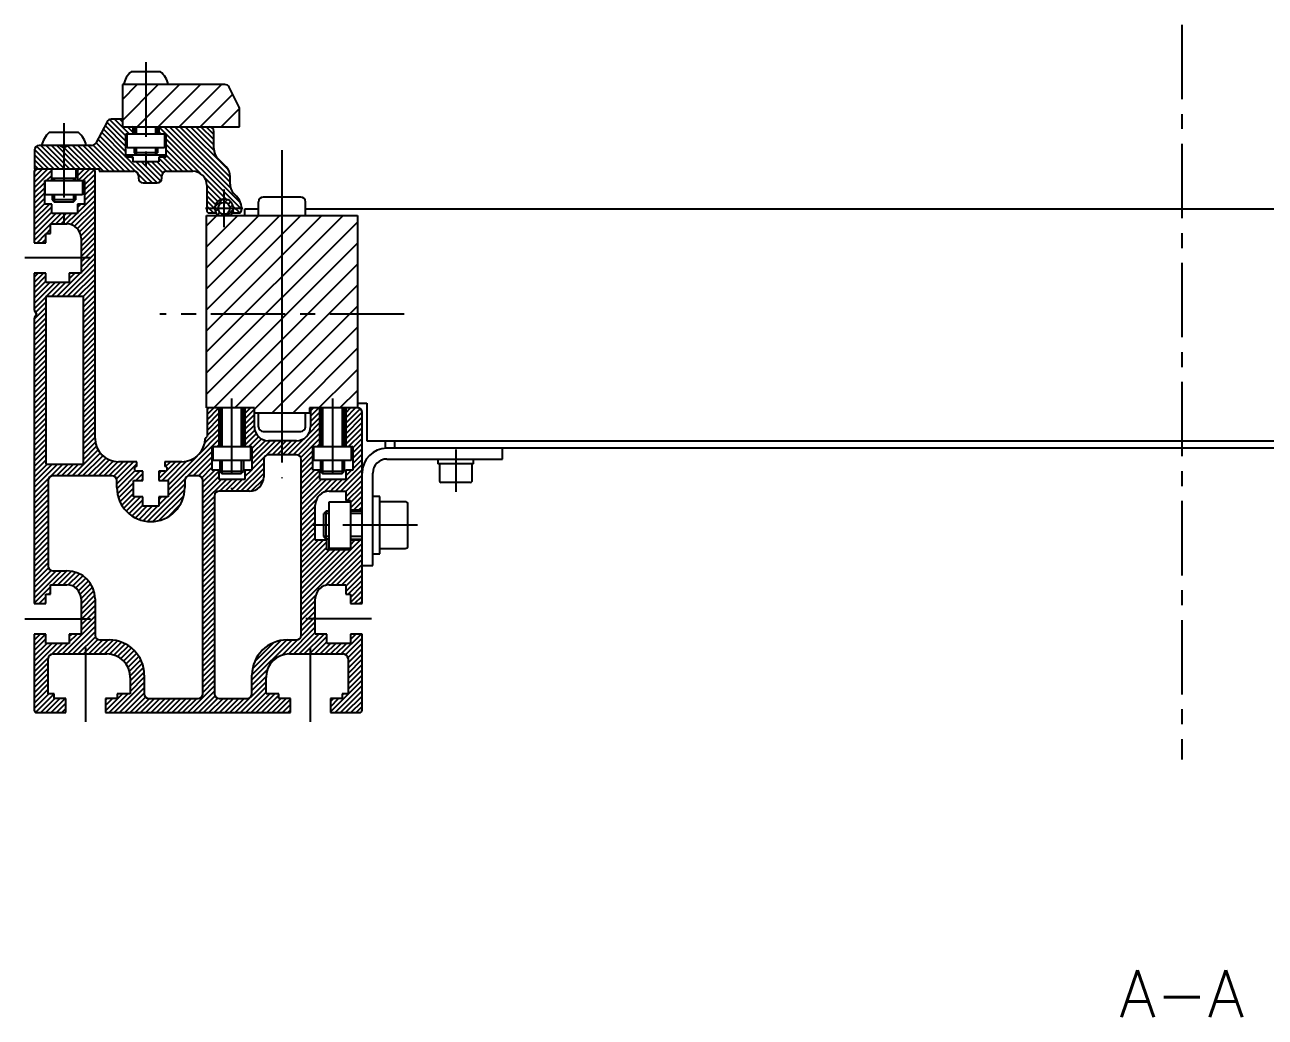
# Model space of a CAD drawing. Extents: x -10 to 1597, y -8 to 1001.
# Drawn here: x 1102.9 to 1367.6, y 3 to 214.8 of the extents above; entities that cross this region are included whole.
import ezdxf

# ---------------------------------------------------------------- set-up
doc = ezdxf.new("R2010")
doc.units = 0
doc.header["$LTSCALE"] = 0.5
doc.linetypes.add('CENTER', pattern=[50.8, 31.75, -6.35, 6.35, -6.35])
for name, color, linetype in [('MSM_CENTER', 1, 'CENTER'), ('MSM_CONTINUOUS', 7, 'CONTINUOUS'), ('MSM_NARROW', 5, 'CONTINUOUS'), ('MSM_PART_NUMBER', 7, 'CONTINUOUS')]:
    doc.layers.add(name, color=color, linetype=linetype)
doc.styles.get("Standard").update_dxf_attribs({"font": 'txt.shx', "height": 10, "bigfont": 'bigfont.shx'})

# ---------------------------------------------------------------- blocks, each defined once
blk = doc.blocks.new('*U90')
at = {"layer": 'MSM_PART_NUMBER'}
blk.add_text('A-A', height=10, dxfattribs=at).set_placement((1336.56, 3))

msp = doc.modelspace()

# ---------------------------------------------------------------- linework, layer by layer
at = {"layer": 'MSM_CENTER'}
for p, q in [((1349.85, 214.75), (1349.85, 58)), ((1128.7, 206.75), (1128.7, 183.5)), ((1111.2, 193.75), (1111.2, 172.5)), ((1157.75, 188), (1157.75, 118)), ((1145.4, 171.6), (1145.4, 179.6)), ((1141.4, 175.6), (1149.4, 175.6)), ((1116.85, 165), (1102.85, 165)), ((1183.85, 153), (1131.65, 153)), ((1147, 135), (1147, 115.75)), ((1168.5, 135), (1168.5, 115.75)), ((1194.85, 124.1), (1194.85, 115.1)), ((1186.65, 108), (1162.85, 108)), ((1102.85, 88), (1116.85, 88)), ((1176.85, 88), (1162.85, 88)), ((1115.85, 66), (1115.85, 82.5)), ((1163.85, 66), (1163.85, 82.5))]:
    msp.add_line(p, q, dxfattribs=at)
at = {"layer": 'MSM_CONTINUOUS'}
for p, q in [((1131.83, 204.75), (1125.58, 204.75)), ((1123.7, 202), (1123.7, 193)), ((1145.58, 202), (1123.7, 202)), ((1148.59, 197.21), (1146.48, 201.45)), ((1148.7, 193), (1148.7, 196.76)), ((1120.42, 194.07), (1117.98, 189.53)), ((1123.7, 194.6), (1121.3, 194.6)), ((1114.33, 191.75), (1108.08, 191.75)), ((1123.7, 193), (1148.7, 193)), ((1124.45, 191.5), (1132.95, 191.5)), ((1124.45, 186.5), (1124.45, 191.5)), ((1124.7, 188.5), (1124.7, 191.5)), ((1125.95, 191.5), (1125.95, 193)), ((1126.2, 193), (1126.2, 191.5)), ((1131.2, 191.5), (1131.2, 193)), ((1131.45, 193), (1131.45, 191.5)), ((1132.7, 191.5), (1132.7, 188.5)), ((1132.95, 191.5), (1132.95, 186.5)), ((1143.2, 188.34), (1143.2, 192)), ((1117.1, 189), (1105.9, 189)), ((1111.2, 188.5), (1110.33, 189)), ((1112.07, 189), (1111.2, 188.5)), ((1132.7, 188.5), (1124.7, 188.5)), ((1126.2, 188.5), (1126.2, 187.43)), ((1131.2, 188.5), (1131.2, 187.43)), ((1104.9, 188), (1104.9, 184)), ((1124.45, 187), (1132.95, 187)), ((1125.95, 186.5), (1124.45, 186.5)), ((1125.95, 185.5), (1125.95, 186.5)), ((1131.45, 185.5), (1125.95, 185.5)), ((1131.2, 187.43), (1126.2, 187.43)), ((1126.2, 187.43), (1126.63, 187)), ((1130.77, 187), (1131.2, 187.43)), ((1131.45, 186.5), (1131.45, 185.5)), ((1132.95, 186.5), (1131.45, 186.5)), ((1145.82, 184.48), (1144.08, 186.22)), ((1104.85, 183.5), (1104.85, 168.25)), ((1104.9, 184), (1118.7, 184)), ((1108.6, 181.5), (1108.6, 184)), ((1113.8, 182), (1113.8, 184)), ((1114.1, 184), (1114.1, 181.5)), ((1117.85, 126.51), (1117.85, 183.5)), ((1118.7, 184), (1118.7, 183.5)), ((1118.7, 183.5), (1126.1, 183.5)), ((1133.1, 183.5), (1138.7, 183.5)), ((1107.1, 176.5), (1107.1, 181.5)), ((1107.1, 181.5), (1115.6, 181.5)), ((1107.2, 178.5), (1107.2, 181.5)), ((1108.6, 182), (1113.8, 182)), ((1108.7, 182), (1108.7, 181.5)), ((1113.7, 181.5), (1113.7, 182)), ((1115.2, 181.5), (1115.2, 178.5)), ((1115.6, 181.5), (1115.6, 176.5)), ((1127.1, 182.5), (1127.1, 182)), ((1128.1, 181), (1131.1, 181)), ((1132.1, 182), (1132.1, 182.5)), ((1141.7, 180.5), (1141.7, 175.1)), ((1146.7, 180.74), (1146.7, 182.36)), ((1115.2, 178.5), (1107.2, 178.5)), ((1108.7, 178.5), (1108.7, 177.43)), ((1113.7, 177.43), (1108.7, 177.43)), ((1108.7, 177.43), (1109.13, 177)), ((1113.27, 177), (1113.7, 177.43)), ((1113.7, 178.5), (1113.7, 177.43)), ((1161.75, 178), (1153.75, 178)), ((1108.6, 176.5), (1107.1, 176.5)), ((1108.6, 174.5), (1108.6, 176.5)), ((1109.13, 177), (1113.27, 177)), ((1115.6, 176.5), (1114.1, 176.5)), ((1114.1, 176.5), (1114.1, 174.5)), ((1149.1, 175.1), (1149.1, 175.6)), ((1149.85, 174.08), (1149.85, 175.5)), ((1149.85, 175.5), (1152.75, 175.5)), ((1152.75, 174.08), (1152.75, 177)), ((1162.75, 174.08), (1162.75, 177)), ((1162.75, 175.5), (1536.95, 175.5)), ((1108.35, 170.25), (1108.35, 172.25)), ((1108.35, 172.25), (1111.85, 172.25)), ((1114.1, 174.5), (1108.6, 174.5)), ((1141.65, 174.08), (1173.85, 174.08)), ((1141.65, 133), (1141.65, 174.08)), ((1142.2, 174.6), (1143.31, 174.6)), ((1147.49, 174.6), (1148.6, 174.6)), ((1157.75, 174.08), (1157.75, 131.92)), ((1173.85, 174.08), (1173.85, 133)), ((1107.35, 168.25), (1107.35, 170.25)), ((1107.35, 170.25), (1108.35, 170.25)), ((1104.85, 168.25), (1107.35, 168.25)), ((1114.85, 169.25), (1114.85, 161.75)), ((1107.35, 161.75), (1104.85, 161.75)), ((1104.85, 161.75), (1104.85, 153.87)), ((1107.35, 159.75), (1107.35, 161.75)), ((1114.85, 161.75), (1112.35, 161.75)), ((1112.35, 161.75), (1112.35, 159.75)), ((1112.35, 159.75), (1107.35, 159.75)), ((1107.35, 156.75), (1107.35, 121)), ((1115.35, 156.75), (1107.35, 156.75)), ((1115.35, 121), (1115.35, 156.75)), ((1104.85, 153.87), (1105.35, 153)), ((1105.35, 153), (1104.85, 152.13)), ((1104.85, 152.13), (1104.85, 91.25)), ((1151.85, 133), (1141.65, 133)), ((1141.75, 133), (1141.75, 126.91)), ((1144.35, 124.75), (1144.35, 133)), ((1144.5, 133), (1144.5, 124.75)), ((1149.5, 124.75), (1149.5, 133)), ((1149.85, 133), (1149.85, 124.75)), ((1151.85, 129), (1151.85, 133)), ((1163.65, 133), (1163.65, 131.92)), ((1173.85, 133), (1163.65, 133)), ((1163.85, 133), (1163.85, 129)), ((1165.85, 124.75), (1165.85, 133)), ((1166, 133), (1166, 124.75)), ((1171, 124.75), (1171, 133)), ((1171.35, 133), (1171.35, 124.75)), ((1173.85, 134), (1175.85, 134)), ((1175.85, 134), (1175.85, 126)), ((1163.65, 131.92), (1151.85, 131.92)), ((1152.75, 129), (1152.75, 131.92)), ((1162.75, 129), (1162.75, 131.92)), ((1174.85, 91.25), (1174.85, 132)), ((1153.75, 128), (1161.75, 128)), ((1142.85, 124.75), (1151.35, 124.75)), ((1142.85, 119.75), (1142.85, 124.75)), ((1143, 124.75), (1143, 121.75)), ((1151, 124.75), (1151, 121.75)), ((1151.35, 124.75), (1151.35, 119.75)), ((1160.85, 126), (1154.85, 126)), ((1164.35, 119.75), (1164.35, 124.75)), ((1164.35, 124.75), (1172.85, 124.75)), ((1164.5, 124.75), (1164.5, 121.75)), ((1172.5, 124.75), (1172.5, 121.75)), ((1172.85, 124.75), (1172.85, 119.75)), ((1175.85, 126), (1523.85, 126)), ((1179.85, 124.4), (1179.85, 126)), ((1181.85, 124.4), (1181.85, 126)), ((1153.85, 122), (1153.85, 118.25)), ((1160.85, 123), (1154.85, 123)), ((1161.85, 84.5), (1161.85, 122)), ((1519.85, 124.4), (1179.85, 124.4)), ((1180.15, 122.1), (1204.85, 122.1)), ((1191.05, 122.1), (1191.05, 121.1)), ((1198.65, 121.1), (1198.65, 122.1)), ((1204.85, 122.1), (1204.85, 124.4)), ((1107.35, 121), (1115.35, 121)), ((1126.75, 121.51), (1122.85, 121.51)), ((1126.75, 120.51), (1126.75, 121.51)), ((1128.05, 119.51), (1126.75, 119.51)), ((1128.05, 117.51), (1128.05, 119.51)), ((1131.45, 119.51), (1131.45, 117.51)), ((1132.75, 119.51), (1131.45, 119.51)), ((1132.75, 121.51), (1132.75, 120.51)), ((1136.35, 121.51), (1132.75, 121.51)), ((1144.35, 119.75), (1142.85, 119.75)), ((1151, 121.75), (1143, 121.75)), ((1144.35, 117.75), (1144.35, 119.75)), ((1144.5, 121.75), (1144.5, 119.43)), ((1149.5, 119.43), (1144.5, 119.43)), ((1144.5, 119.43), (1144.93, 119)), ((1149.07, 119), (1149.5, 119.43)), ((1149.5, 121.75), (1149.5, 119.43)), ((1149.85, 119.75), (1149.85, 117.75)), ((1151.35, 119.75), (1149.85, 119.75)), ((1165.85, 119.75), (1164.35, 119.75)), ((1172.5, 121.75), (1164.5, 121.75)), ((1165.85, 117.75), (1165.85, 119.75)), ((1166, 121.75), (1166, 119.43)), ((1171, 119.43), (1166, 119.43)), ((1166, 119.43), (1166.43, 119)), ((1170.57, 119), (1171, 119.43)), ((1171, 121.75), (1171, 119.43)), ((1171.35, 119.75), (1171.35, 117.75)), ((1172.85, 119.75), (1171.35, 119.75)), ((1198.65, 121.1), (1191.05, 121.1)), ((1191.35, 121.1), (1191.35, 117.5)), ((1198.35, 117.5), (1198.35, 121.1)), ((1107.85, 117.5), (1107.85, 99.25)), ((1121.5, 118.5), (1108.85, 118.5)), ((1122.5, 116), (1122.5, 117.5)), ((1126.05, 114.01), (1126.05, 117.51)), ((1126.05, 117.51), (1128.05, 117.51)), ((1131.45, 117.51), (1133.45, 117.51)), ((1133.45, 117.51), (1133.45, 114.01)), ((1137, 117.5), (1137, 116)), ((1139.85, 118.5), (1138, 118.5)), ((1140.85, 72), (1140.85, 117.5)), ((1149.85, 117.75), (1144.35, 117.75)), ((1144.93, 119), (1149.07, 119)), ((1171.35, 117.75), (1165.85, 117.75)), ((1166.43, 119), (1170.57, 119)), ((1177.15, 99.4), (1177.15, 119.1)), ((1197.95, 117.1), (1191.75, 117.1)), ((1128.05, 114.01), (1126.05, 114.01)), ((1128.05, 112.01), (1128.05, 114.01)), ((1131.45, 114.01), (1131.45, 112.01)), ((1133.45, 114.01), (1131.45, 114.01)), ((1143.35, 114.25), (1143.35, 72)), ((1150.85, 115.25), (1144.35, 115.25)), ((1167.85, 115.25), (1171.35, 115.25)), ((1171.35, 115.25), (1171.35, 113.25)), ((1178.65, 114.1), (1177.15, 114.1)), ((1178.65, 101.9), (1178.65, 114.1)), ((1131.45, 112.01), (1128.05, 112.01)), ((1164.85, 104.75), (1164.85, 112.25)), ((1167.85, 103), (1167.85, 113)), ((1167.85, 113), (1172.35, 113)), ((1171.35, 113.25), (1172.35, 113.25)), ((1172.35, 113.25), (1172.35, 102.75)), ((1172.35, 111.25), (1174.85, 111.25)), ((1184.05, 113), (1178.65, 113)), ((1184.65, 103.6), (1184.65, 112.4)), ((1167.19, 111), (1166.65, 110.46)), ((1166.65, 105.54), (1166.65, 110.46)), ((1167.85, 111), (1167.19, 111)), ((1167.19, 105), (1167.19, 111)), ((1174.85, 111), (1172.35, 111)), ((1167.35, 104.75), (1164.85, 104.75)), ((1166.65, 105.54), (1167.19, 105)), ((1167.85, 105), (1167.19, 105)), ((1167.35, 102.75), (1167.35, 104.75)), ((1172.35, 105), (1174.85, 105)), ((1174.85, 104.75), (1172.35, 104.75)), ((1172.35, 102.75), (1167.35, 102.75)), ((1172.35, 103), (1167.85, 103)), ((1177.15, 101.9), (1178.65, 101.9)), ((1178.65, 103), (1184.05, 103)), ((1108.85, 98.25), (1111.85, 98.25)), ((1174.85, 99.4), (1177.15, 99.4)), ((1107.35, 93.25), (1108.35, 93.25)), ((1107.35, 91.25), (1107.35, 93.25)), ((1108.35, 95.25), (1111.85, 95.25)), ((1108.35, 93.25), (1108.35, 95.25)), ((1167.85, 95.25), (1171.35, 95.25)), ((1171.35, 95.25), (1171.35, 93.25)), ((1171.35, 93.25), (1172.35, 93.25)), ((1172.35, 93.25), (1172.35, 91.25)), ((1104.85, 91.25), (1107.35, 91.25)), ((1114.85, 92.25), (1114.85, 84.75)), ((1117.85, 92.25), (1117.85, 84.5)), ((1164.85, 84.75), (1164.85, 92.25)), ((1172.35, 91.25), (1174.85, 91.25)), ((1104.85, 84.75), (1104.85, 68.5)), ((1107.35, 84.75), (1104.85, 84.75)), ((1107.35, 82.75), (1107.35, 84.75)), ((1112.35, 84.75), (1112.35, 82.75)), ((1114.85, 84.75), (1112.35, 84.75)), ((1167.35, 84.75), (1164.85, 84.75)), ((1167.35, 82.75), (1167.35, 84.75)), ((1172.35, 84.75), (1172.35, 82.75)), ((1174.85, 84.75), (1172.35, 84.75)), ((1174.85, 68.5), (1174.85, 84.75)), ((1112.35, 82.75), (1107.35, 82.75)), ((1118.85, 83.5), (1120.85, 83.5)), ((1158.85, 83.5), (1160.85, 83.5)), ((1172.35, 82.75), (1167.35, 82.75)), ((1107.85, 72), (1107.85, 79.5)), ((1108.85, 80.5), (1120.35, 80.5)), ((1159.35, 80.5), (1170.85, 80.5)), ((1171.85, 79.5), (1171.85, 72)), ((1125.35, 75.5), (1125.35, 72)), ((1128.35, 76), (1128.35, 72)), ((1151.35, 72), (1151.35, 76)), ((1154.35, 72), (1154.35, 75.5)), ((1109.1, 72), (1107.85, 72)), ((1109.1, 71), (1109.1, 72)), ((1122.6, 72), (1122.6, 71)), ((1125.35, 72), (1122.6, 72)), ((1157.1, 72), (1154.35, 72)), ((1157.1, 71), (1157.1, 72)), ((1170.6, 72), (1170.6, 71)), ((1171.85, 72), (1170.6, 72)), ((1111.6, 71), (1109.1, 71)), ((1111.6, 68), (1111.6, 71)), ((1120.1, 71), (1120.1, 68)), ((1122.6, 71), (1120.1, 71)), ((1129.35, 71), (1139.85, 71)), ((1144.35, 71), (1150.35, 71)), ((1159.6, 71), (1157.1, 71)), ((1159.6, 68), (1159.6, 71)), ((1170.6, 71), (1168.1, 71)), ((1168.1, 71), (1168.1, 68)), ((1105.35, 68), (1111.6, 68)), ((1120.1, 68), (1159.6, 68)), ((1168.1, 68), (1174.35, 68))]:
    msp.add_line(p, q, dxfattribs=at)
msp.add_circle((1145.4, 175.6), 1.25, dxfattribs=at)
for centre, radius, start, end in [((1128.61, 201.1), 4.75, 129.7731, 169.0684), ((1128.79, 201.1), 4.75, 10.9316, 50.2269), ((1145.58, 201), 1, 26.5651, 90), ((1147.7, 196.76), 1, 360, 26.5651), ((1121.3, 193.6), 1, 90, 151.8214), ((1111.11, 188.1), 4.75, 129.7731, 169.0684), ((1111.29, 188.1), 4.75, 10.9316, 50.2269), ((1142.2, 192), 1, 360, 90), ((1105.9, 188), 1, 90, 180), ((1117.1, 190), 1, 270, 331.8214), ((1146.2, 188.34), 3, 180, 225), ((1105.35, 183.5), 0.5, 90, 180), ((1117.35, 183.5), 0.5, 360, 90), ((1126.1, 182.5), 1, 360, 90), ((1133.1, 182.5), 1, 90, 180), ((1138.7, 180.5), 3, 0, 90), ((1143.7, 182.36), 3, 0, 45), ((1128.1, 182), 1, 180, 270), ((1131.1, 182), 1, 270, 0), ((1149.7, 180.74), 3, 180, 230.0745), ((1145.4, 175.6), 2, 310.5358, 229.4642), ((1145.4, 175.6), 3.7, 360, 50.0745), ((1153.75, 177), 1, 90, 180), ((1161.75, 177), 1, 0, 90), ((1142.2, 175.1), 0.5, 180, 270), ((1143.31, 174.9), 0.3, 270, 333.3458), ((1147.49, 174.9), 0.3, 206.6542, 270), ((1148.6, 175.1), 0.5, 270, 0), ((1111.85, 169.25), 3, 360, 90), ((1173.85, 132), 1, 360, 90), ((1154.85, 129), 3, 180, 270), ((1153.75, 129), 1, 180, 270), ((1160.85, 129), 3, 270, 0), ((1161.75, 129), 1, 270, 360), ((1122.85, 126.51), 5, 180, 270), ((1136.35, 126.51), 5, 270, 360), ((1140.87, 127.38), 1, 298.5701, 331.4299), ((1154.85, 122), 1, 90, 180), ((1160.85, 122), 1, 360, 90), ((1180.15, 119.1), 5.3, 90, 180), ((1180.15, 119.1), 3, 90, 180), ((1126.75, 120.01), 0.5, 90, 270), ((1132.75, 120.01), 0.5, 270, 90), ((1108.85, 117.5), 1, 90, 180), ((1121.5, 117.5), 1, 0, 90), ((1138, 117.5), 1, 90, 180), ((1139.85, 117.5), 1, 360, 90), ((1150.85, 118.25), 3, 270, 0), ((1191.75, 117.5), 0.4, 180, 270), ((1197.95, 117.5), 0.4, 270, 0), ((1129.75, 116), 7.25, 180, 0), ((1144.35, 114.25), 1, 90, 180), ((1167.85, 112.25), 3, 90, 180), ((1184.05, 112.4), 0.6, 0, 90), ((1184.05, 103.6), 0.6, 270, 360), ((1108.85, 99.25), 1, 180, 270), ((1111.85, 92.25), 6, 0, 90), ((1111.85, 92.25), 3, 360, 90), ((1167.85, 92.25), 3, 90, 180), ((1118.85, 84.5), 1, 180, 270), ((1120.85, 76), 7.5, 0, 90), ((1158.85, 76), 7.5, 90, 180), ((1160.85, 84.5), 1, 270, 0), ((1108.85, 79.5), 1, 90, 180), ((1120.35, 75.5), 5, 0, 90), ((1159.35, 75.5), 5, 90, 180), ((1170.85, 79.5), 1, 360, 90), ((1129.35, 72), 1, 180, 270), ((1139.85, 72), 1, 270, 0), ((1144.35, 72), 1, 180, 270), ((1150.35, 72), 1, 270, 0), ((1105.35, 68.5), 0.5, 180, 270), ((1174.35, 68.5), 0.5, 270, 0)]:
    msp.add_arc(centre, radius, start, end, dxfattribs=at)
at = {"layer": 'MSM_NARROW'}
for p, q in [((1123.7, 198.84), (1126.86, 202)), ((1123.7, 194.35), (1131.35, 202)), ((1126.84, 193), (1135.84, 202)), ((1131.33, 193), (1140.33, 202)), ((1135.82, 193), (1144.82, 202)), ((1140.31, 193), (1147.24, 199.93)), ((1144.8, 193), (1148.69, 196.89)), ((1124.45, 189.93), (1120.38, 194)), ((1124.45, 191.05), (1120.96, 194.54)), ((1125.12, 191.5), (1122.02, 194.6)), ((1123.7, 194.05), (1123.15, 194.6)), ((1126.45, 183.43), (1118.81, 191.08)), ((1124.45, 186.56), (1119.2, 191.81)), ((1124.45, 187.68), (1119.6, 192.54)), ((1124.45, 188.81), (1119.99, 193.27)), ((1125.95, 191.8), (1124.75, 193)), ((1125.95, 192.92), (1125.87, 193)), ((1126.63, 193), (1126.63, 191.5)), ((1130.77, 193), (1130.77, 191.5)), ((1131.86, 191.5), (1131.45, 191.91)), ((1149.1, 175.38), (1131.48, 193)), ((1148.95, 176.66), (1132.6, 193)), ((1146.82, 179.91), (1133.73, 193)), ((1146.7, 181.15), (1134.85, 193)), ((1146.7, 182.27), (1135.97, 193)), ((1146.37, 183.72), (1137.09, 193)), ((1143.22, 188), (1138.22, 193)), ((1143.2, 189.14), (1139.34, 193)), ((1143.2, 190.26), (1140.46, 193)), ((1143.2, 191.38), (1141.58, 193)), ((1109.05, 184), (1104.91, 188.14)), ((1110.17, 184), (1105.34, 188.83)), ((1111.3, 184), (1106.3, 189)), ((1112.42, 184), (1107.42, 189)), ((1113.54, 184), (1108.54, 189)), ((1114.66, 184), (1109.66, 189)), ((1115.79, 184), (1111.25, 188.53)), ((1116.91, 184), (1111.97, 188.94)), ((1118.03, 184), (1113.03, 189)), ((1119.65, 183.5), (1114.15, 189)), ((1120.78, 183.5), (1115.28, 189)), ((1121.9, 183.5), (1116.4, 189)), ((1123.02, 183.5), (1117.45, 189.07)), ((1124.14, 183.5), (1118.03, 189.61)), ((1125.27, 183.5), (1118.42, 190.35)), ((1126.63, 188.5), (1126.63, 187)), ((1130.77, 188.5), (1130.77, 187)), ((1140.36, 182.99), (1132.95, 190.41)), ((1138.74, 183.5), (1132.95, 189.29)), ((1137.61, 183.5), (1132.95, 188.16)), ((1107.93, 184), (1104.9, 187.03)), ((1106.81, 184), (1104.9, 185.91)), ((1130.01, 181), (1124.51, 186.5)), ((1125.95, 186.18), (1125.63, 186.5)), ((1131.13, 181), (1126.63, 185.5)), ((1131.88, 181.38), (1127.76, 185.5)), ((1132.1, 182.28), (1128.88, 185.5)), ((1132.35, 183.15), (1130, 185.5)), ((1133.12, 183.5), (1131.12, 185.5)), ((1134.25, 183.5), (1131.45, 186.3)), ((1135.37, 183.5), (1132.37, 186.5)), ((1136.49, 183.5), (1132.95, 187.04)), ((1104.85, 183.36), (1105.49, 184)), ((1104.85, 182.24), (1106.61, 184)), ((1104.85, 181.11), (1107.74, 184)), ((1104.85, 179.99), (1108.6, 183.74)), ((1105.68, 184), (1104.9, 184.78)), ((1114.1, 183.63), (1114.47, 184)), ((1114.1, 182.5), (1115.6, 184)), ((1114.22, 181.5), (1116.72, 184)), ((1115.34, 181.5), (1117.7, 183.86)), ((1115.6, 180.64), (1117.85, 182.89)), ((1128.89, 181), (1127.03, 182.85)), ((1104.85, 178.87), (1107.1, 181.12)), ((1107.48, 181.5), (1108.6, 182.62)), ((1109.13, 182), (1109.13, 181.5)), ((1113.27, 182), (1113.27, 181.5)), ((1115.6, 179.51), (1117.85, 181.76)), ((1115.6, 178.39), (1117.85, 180.64)), ((1127.67, 181.1), (1127.2, 181.57)), ((1145.8, 177.56), (1141.19, 182.16)), ((1144.75, 177.49), (1141.7, 180.54)), ((1104.85, 177.75), (1107.1, 180)), ((1104.85, 176.62), (1107.1, 178.87)), ((1104.85, 175.5), (1107.1, 177.75)), ((1109.13, 178.5), (1109.13, 177)), ((1113.27, 178.5), (1113.27, 177)), ((1114.1, 174.65), (1117.85, 178.4)), ((1115.6, 177.27), (1117.85, 179.52)), ((1144.04, 177.07), (1141.7, 179.41)), ((1143.57, 176.42), (1141.7, 178.29)), ((1143.42, 175.91), (1145.09, 177.58)), ((1145.49, 176.85), (1146.11, 177.47)), ((1104.85, 174.38), (1107.1, 176.63)), ((1104.85, 173.25), (1108.1, 176.5)), ((1104.85, 172.13), (1108.6, 175.88)), ((1112.7, 172.12), (1117.85, 177.27)), ((1113.47, 171.77), (1117.85, 176.15)), ((1114.08, 171.26), (1117.85, 175.03)), ((1114.1, 175.77), (1114.83, 176.5)), ((1143.4, 175.46), (1141.7, 177.17)), ((1143.15, 174.6), (1141.7, 176.05)), ((1141.96, 174.66), (1141.76, 174.86)), ((1143.53, 174.89), (1144.15, 175.51)), ((1146.09, 174.08), (1147.39, 175.38)), ((1146.26, 176.5), (1146.79, 177.03)), ((1146.64, 175.76), (1147.25, 176.36)), ((1147.64, 174.6), (1147.29, 174.95)), ((1148.74, 174.62), (1147.36, 176)), ((1104.85, 171.01), (1108.6, 174.76)), ((1104.85, 169.89), (1109.46, 174.5)), ((1104.85, 168.76), (1110.59, 174.5)), ((1109.46, 172.25), (1111.71, 174.5)), ((1110.58, 172.25), (1112.83, 174.5)), ((1111.7, 172.25), (1113.95, 174.5)), ((1114.53, 170.59), (1117.85, 173.91)), ((1114.8, 169.74), (1117.85, 172.78)), ((1141.65, 171.89), (1143.84, 174.08)), ((1141.65, 167.4), (1148.33, 174.08)), ((1141.65, 162.91), (1152.82, 174.08)), ((1141.65, 158.42), (1157.31, 174.08)), ((1141.65, 153.93), (1161.8, 174.08)), ((1141.65, 149.44), (1166.29, 174.08)), ((1141.65, 144.95), (1170.78, 174.08)), ((1141.65, 140.46), (1173.85, 172.66)), ((1143.97, 174.21), (1144.5, 174.74)), ((1144.96, 174.08), (1145.24, 174.36)), ((1105.46, 168.25), (1107.35, 170.14)), ((1107.46, 170.25), (1108.35, 171.14)), ((1114.85, 168.66), (1117.85, 171.66)), ((1114.85, 167.54), (1117.85, 170.54)), ((1106.58, 168.25), (1107.35, 169.02)), ((1114.85, 166.42), (1117.85, 169.42)), ((1114.85, 165.29), (1117.85, 168.29)), ((1114.85, 164.17), (1117.85, 167.17)), ((1141.65, 135.97), (1173.85, 168.17)), ((1114.85, 163.05), (1117.85, 166.05)), ((1114.85, 161.93), (1117.85, 164.93)), ((1104.85, 160.91), (1105.69, 161.75)), ((1104.85, 159.78), (1106.82, 161.75)), ((1109.67, 156.75), (1114.67, 161.75)), ((1110.8, 156.75), (1117.85, 163.8)), ((1111.92, 156.75), (1117.85, 162.68)), ((1112.35, 161.67), (1112.43, 161.75)), ((1112.35, 160.55), (1113.55, 161.75)), ((1113.04, 156.75), (1117.85, 161.56)), ((1143.17, 133), (1173.85, 163.68)), ((1104.85, 158.66), (1107.35, 161.16)), ((1104.85, 157.54), (1107.35, 160.04)), ((1104.85, 156.42), (1108.18, 159.75)), ((1104.85, 155.29), (1109.31, 159.75)), ((1107.43, 156.75), (1110.43, 159.75)), ((1108.55, 156.75), (1111.55, 159.75)), ((1114.16, 156.75), (1117.85, 160.44)), ((1115.29, 156.75), (1117.85, 159.31)), ((1147.66, 133), (1173.85, 159.19)), ((1104.85, 154.17), (1107.35, 156.67)), ((1115.35, 155.69), (1117.85, 158.19)), ((1115.35, 154.57), (1117.85, 157.07)), ((1104.85, 151.93), (1107.35, 154.43)), ((1105.15, 153.35), (1107.35, 155.55)), ((1115.35, 153.45), (1117.85, 155.95)), ((1115.35, 152.32), (1117.85, 154.82)), ((1115.35, 151.2), (1117.85, 153.7)), ((1149.85, 130.7), (1173.85, 154.7)), ((1104.85, 150.8), (1107.35, 153.3)), ((1104.85, 149.68), (1107.35, 152.18)), ((1104.85, 148.56), (1107.35, 151.06)), ((1115.35, 150.08), (1117.85, 152.58)), ((1115.35, 148.96), (1117.85, 151.46)), ((1104.85, 147.44), (1107.35, 149.94)), ((1104.85, 146.31), (1107.35, 148.81)), ((1115.35, 147.83), (1117.85, 150.33)), ((1115.35, 146.71), (1117.85, 149.21)), ((1155.56, 131.92), (1173.85, 150.21)), ((1104.85, 145.19), (1107.35, 147.69)), ((1104.85, 144.07), (1107.35, 146.57)), ((1115.35, 145.59), (1117.85, 148.09)), ((1115.35, 144.47), (1117.85, 146.97)), ((1115.35, 143.34), (1117.85, 145.84)), ((1160.05, 131.92), (1173.85, 145.72)), ((1104.85, 142.95), (1107.35, 145.45)), ((1104.85, 141.82), (1107.35, 144.32)), ((1104.85, 140.7), (1107.35, 143.2)), ((1115.35, 142.22), (1117.85, 144.72)), ((1115.35, 141.1), (1117.85, 143.6)), ((1104.85, 139.58), (1107.35, 142.08)), ((1104.85, 138.46), (1107.35, 140.96)), ((1115.35, 139.98), (1117.85, 142.48)), ((1115.35, 138.85), (1117.85, 141.35)), ((1163.85, 131.23), (1173.85, 141.23)), ((1104.85, 137.33), (1107.35, 139.83)), ((1104.85, 136.21), (1107.35, 138.71)), ((1115.35, 137.73), (1117.85, 140.23)), ((1115.35, 136.61), (1117.85, 139.11)), ((1115.35, 135.49), (1117.85, 137.99)), ((1104.85, 135.09), (1107.35, 137.59)), ((1104.85, 133.97), (1107.35, 136.47)), ((1104.85, 132.84), (1107.35, 135.34)), ((1115.35, 134.36), (1117.85, 136.86)), ((1115.35, 133.24), (1117.85, 135.74)), ((1170.11, 133), (1173.85, 136.74)), ((1104.85, 131.72), (1107.35, 134.22)), ((1104.85, 130.6), (1107.35, 133.1)), ((1115.35, 132.12), (1117.85, 134.62)), ((1115.35, 131), (1117.85, 133.5)), ((1141.75, 132.7), (1142.05, 133)), ((1141.75, 131.58), (1143.17, 133)), ((1141.75, 130.46), (1144.29, 133)), ((1144.93, 133), (1144.93, 124.75)), ((1149.07, 133), (1149.07, 124.75)), ((1149.85, 132.94), (1149.91, 133)), ((1149.85, 131.82), (1151.03, 133)), ((1163.85, 132.35), (1164.5, 133)), ((1166.43, 133), (1166.43, 124.75)), ((1170.57, 133), (1170.57, 124.75)), ((1171.35, 131.99), (1172.36, 133)), ((1171.35, 130.87), (1173.48, 133)), ((1171.35, 129.75), (1174.42, 132.82)), ((1104.85, 129.48), (1107.35, 131.98)), ((1104.85, 128.35), (1107.35, 130.85)), ((1115.35, 129.87), (1117.85, 132.37)), ((1115.35, 128.75), (1117.85, 131.25)), ((1115.35, 127.63), (1117.85, 130.13)), ((1141.75, 129.33), (1144.35, 131.93)), ((1141.75, 128.21), (1144.35, 130.81)), ((1149.85, 129.57), (1151.85, 131.57)), ((1149.85, 128.45), (1151.85, 130.45)), ((1163.38, 127.39), (1165.85, 129.86)), ((1163.85, 130.1), (1165.85, 132.1)), ((1163.85, 128.98), (1165.85, 130.98)), ((1171.35, 128.62), (1174.84, 132.11)), ((1171.35, 127.5), (1174.85, 131)), ((1171.35, 126.38), (1174.85, 129.88)), ((1104.85, 127.23), (1107.35, 129.73)), ((1104.85, 126.11), (1107.35, 128.61)), ((1104.85, 124.99), (1107.35, 127.49)), ((1115.35, 126.51), (1117.85, 129.01)), ((1115.35, 125.38), (1117.85, 127.88)), ((1140.05, 123.14), (1144.35, 127.44)), ((1141.24, 125.45), (1144.35, 128.57)), ((1141.75, 127.09), (1144.35, 129.69)), ((1149.85, 127.33), (1151.85, 129.33)), ((1149.85, 126.21), (1151.94, 128.29)), ((1149.85, 125.08), (1152.26, 127.5)), ((1160.11, 123), (1165.85, 128.74)), ((1161.18, 122.94), (1165.85, 127.61)), ((1171.35, 125.26), (1174.85, 128.76)), ((1171.97, 124.75), (1174.85, 127.63)), ((1104.85, 123.86), (1107.35, 126.36)), ((1104.85, 122.74), (1107.35, 125.24)), ((1115.35, 124.26), (1117.85, 126.76)), ((1115.35, 123.14), (1117.92, 125.71)), ((1115.35, 122.02), (1118.15, 124.81)), ((1133.45, 115.42), (1144.35, 126.32)), ((1143.9, 124.75), (1144.35, 125.2)), ((1150.64, 124.75), (1152.75, 126.86)), ((1151.35, 124.34), (1153.39, 126.38)), ((1151.35, 123.22), (1154.21, 126.07)), ((1151.35, 122.09), (1155.26, 126)), ((1151.35, 120.97), (1156.38, 126)), ((1154.37, 122.87), (1157.5, 126)), ((1155.62, 123), (1158.62, 126)), ((1156.75, 123), (1159.75, 126)), ((1157.87, 123), (1160.87, 126)), ((1158.99, 123), (1162.46, 126.47)), ((1161.76, 122.4), (1165.85, 126.49)), ((1165.23, 124.75), (1165.85, 125.37)), ((1172.85, 124.51), (1174.85, 126.51)), ((1172.85, 123.39), (1174.85, 125.39)), ((1104.85, 121.62), (1107.35, 124.12)), ((1104.85, 120.5), (1107.35, 123)), ((1104.85, 119.37), (1107.35, 121.87)), ((1112.96, 118.5), (1118.5, 124.05)), ((1114.08, 118.5), (1118.96, 123.38)), ((1115.2, 118.5), (1119.5, 122.8)), ((1116.32, 118.5), (1120.14, 122.31)), ((1117.45, 118.5), (1120.87, 121.92)), ((1133.45, 116.54), (1139.71, 122.8)), ((1137.53, 118.38), (1142.85, 123.7)), ((1138.78, 118.5), (1142.85, 122.57)), ((1151.35, 119.85), (1153.98, 122.48)), ((1161.85, 121.37), (1164.35, 123.87)), ((1161.85, 120.25), (1164.35, 122.75)), ((1172.85, 122.27), (1174.85, 124.27)), ((1172.85, 121.14), (1174.85, 123.14)), ((1172.85, 120.02), (1174.85, 122.02)), ((1104.85, 118.25), (1107.6, 121)), ((1104.85, 117.13), (1108.72, 121)), ((1104.85, 116.01), (1109.84, 121)), ((1108.3, 118.34), (1110.97, 121)), ((1109.59, 118.5), (1112.09, 121)), ((1110.71, 118.5), (1113.21, 121)), ((1111.83, 118.5), (1114.33, 121)), ((1118.57, 118.5), (1121.71, 121.64)), ((1119.69, 118.5), (1122.7, 121.51)), ((1120.81, 118.5), (1123.82, 121.51)), ((1121.87, 118.43), (1124.94, 121.51)), ((1122.43, 117.87), (1126.06, 121.51)), ((1122.5, 116.82), (1126.75, 121.07)), ((1122.51, 115.71), (1126.43, 119.63)), ((1122.62, 114.7), (1127.43, 119.51)), ((1131.45, 117.91), (1135.04, 121.51)), ((1131.45, 119.03), (1131.92, 119.51)), ((1132.17, 117.51), (1136.17, 121.51)), ((1132.75, 121.46), (1132.8, 121.51)), ((1132.9, 120.48), (1133.92, 121.51)), ((1133.29, 117.51), (1137.4, 121.62)), ((1139.9, 118.5), (1142.85, 121.45)), ((1140.64, 118.12), (1142.85, 120.33)), ((1140.85, 117.21), (1143.39, 119.75)), ((1140.85, 116.08), (1144.35, 119.58)), ((1144.93, 121.75), (1144.93, 119)), ((1147.87, 115.25), (1153.85, 121.23)), ((1149, 115.25), (1153.85, 120.1)), ((1149.07, 121.75), (1149.07, 119)), ((1149.85, 119.47), (1150.13, 119.75)), ((1149.85, 118.35), (1151.25, 119.75)), ((1161.85, 119.12), (1164.35, 121.62)), ((1161.85, 118), (1164.35, 120.5)), ((1161.85, 116.88), (1164.72, 119.75)), ((1161.85, 115.76), (1165.84, 119.75)), ((1166.43, 121.75), (1166.43, 119)), ((1169.2, 115.25), (1174.85, 120.9)), ((1170.32, 115.25), (1174.85, 119.78)), ((1170.57, 121.75), (1170.57, 119)), ((1171.35, 119.64), (1171.46, 119.75)), ((1171.35, 118.52), (1172.58, 119.75)), ((1104.85, 114.88), (1108.01, 118.05)), ((1104.85, 113.76), (1107.85, 116.76)), ((1122.84, 113.8), (1126.05, 117)), ((1126.55, 117.51), (1128.05, 119)), ((1127.68, 117.51), (1128.05, 117.88)), ((1129.06, 108.79), (1137, 116.72)), ((1133.45, 114.3), (1137.12, 117.97)), ((1140.85, 114.96), (1144.35, 118.46)), ((1140.85, 113.84), (1144.76, 117.75)), ((1140.85, 112.72), (1145.88, 117.75)), ((1144.51, 115.25), (1147.01, 117.75)), ((1145.63, 115.25), (1148.13, 117.75)), ((1146.75, 115.25), (1149.25, 117.75)), ((1150.12, 115.25), (1153.85, 118.98)), ((1151.27, 115.28), (1153.82, 117.83)), ((1161.85, 114.63), (1165.85, 118.63)), ((1161.85, 113.51), (1166.09, 117.75)), ((1161.85, 112.39), (1167.21, 117.75)), ((1161.85, 111.27), (1168.33, 117.75)), ((1166.74, 115.03), (1169.46, 117.75)), ((1168.08, 115.25), (1170.58, 117.75)), ((1171.35, 115.15), (1174.85, 118.65)), ((1171.35, 114.03), (1174.85, 117.53)), ((1104.85, 112.64), (1107.85, 115.64)), ((1104.85, 111.52), (1107.85, 114.52)), ((1123.16, 112.99), (1126.05, 115.88)), ((1123.55, 112.25), (1126.05, 114.76)), ((1124, 111.59), (1126.42, 114.01)), ((1124.52, 110.98), (1127.54, 114.01)), ((1130.16, 108.77), (1136.99, 115.59)), ((1131.45, 113.42), (1132.04, 114.01)), ((1131.45, 112.3), (1133.16, 114.01)), ((1131.48, 108.96), (1136.79, 114.27)), ((1140.85, 111.59), (1143.35, 114.09)), ((1171.69, 113.25), (1174.85, 116.41)), ((1172.35, 112.79), (1174.85, 115.29)), ((1172.35, 111.66), (1174.85, 114.16)), ((1104.85, 110.39), (1107.85, 113.39)), ((1104.85, 109.27), (1107.85, 112.27)), ((1125.1, 110.44), (1128.05, 113.39)), ((1125.75, 109.96), (1128.05, 112.27)), ((1126.45, 109.54), (1128.91, 112.01)), ((1127.24, 109.21), (1130.04, 112.01)), ((1128.1, 108.94), (1131.16, 112.01)), ((1133.36, 109.72), (1136.04, 112.4)), ((1140.85, 110.47), (1143.35, 112.97)), ((1140.85, 109.35), (1143.35, 111.85)), ((1161.85, 110.14), (1165.07, 113.36)), ((1161.85, 109.02), (1164.85, 112.02)), ((1172.36, 111.25), (1172.35, 111.26)), ((1173.06, 111.25), (1174.85, 113.04)), ((1174.18, 111.25), (1174.85, 111.92)), ((1104.85, 108.15), (1107.85, 111.15)), ((1104.85, 107.03), (1107.85, 110.03)), ((1104.85, 105.9), (1107.85, 108.9)), ((1140.85, 108.23), (1143.35, 110.73)), ((1140.85, 107.1), (1143.35, 109.6)), ((1161.85, 107.9), (1164.85, 110.9)), ((1161.85, 106.78), (1164.85, 109.78)), ((1161.85, 105.65), (1164.85, 108.65)), ((1167.85, 110.46), (1166.65, 110.46)), ((1174.85, 110.46), (1172.35, 110.46)), ((1104.85, 104.78), (1107.85, 107.78)), ((1104.85, 103.66), (1107.85, 106.66)), ((1140.85, 105.98), (1143.35, 108.48)), ((1140.85, 104.86), (1143.35, 107.36)), ((1140.85, 103.74), (1143.35, 106.24)), ((1161.85, 104.53), (1164.85, 107.53)), ((1161.85, 103.41), (1164.85, 106.41)), ((1104.85, 102.54), (1107.85, 105.54)), ((1104.85, 101.41), (1107.85, 104.41)), ((1104.85, 100.29), (1107.85, 103.29)), ((1140.85, 102.61), (1143.35, 105.11)), ((1140.85, 101.49), (1143.35, 103.99)), ((1161.85, 102.29), (1164.85, 105.29)), ((1161.85, 101.16), (1165.44, 104.75)), ((1161.85, 100.04), (1166.56, 104.75)), ((1161.85, 92.18), (1174.42, 104.75)), ((1161.85, 98.92), (1167.35, 104.42)), ((1161.85, 91.06), (1174.85, 104.06)), ((1161.85, 97.8), (1167.35, 103.3)), ((1167.85, 105.54), (1166.65, 105.54)), ((1174.85, 105.54), (1172.35, 105.54)), ((1172.35, 103.81), (1173.29, 104.75)), ((1104.85, 99.17), (1107.85, 102.17)), ((1104.85, 98.05), (1107.85, 101.05)), ((1140.85, 100.37), (1143.35, 102.87)), ((1140.85, 99.25), (1143.35, 101.75)), ((1140.85, 98.12), (1143.35, 100.62)), ((1161.85, 96.67), (1167.93, 102.75)), ((1161.85, 95.55), (1169.05, 102.75)), ((1161.85, 94.43), (1170.17, 102.75)), ((1161.85, 93.31), (1171.29, 102.75)), ((1167.05, 95.14), (1174.85, 102.94)), ((1168.28, 95.25), (1174.85, 101.82)), ((1169.41, 95.25), (1174.85, 100.69)), ((1104.85, 96.92), (1107.85, 99.92)), ((1104.85, 95.8), (1107.92, 98.87)), ((1104.85, 94.68), (1108.49, 98.32)), ((1104.85, 93.56), (1109.54, 98.25)), ((1104.85, 92.43), (1110.67, 98.25)), ((1108.79, 95.25), (1111.79, 98.25)), ((1109.91, 95.25), (1112.83, 98.17)), ((1140.85, 97), (1143.35, 99.5)), ((1140.85, 95.88), (1143.35, 98.38)), ((1170.53, 95.25), (1174.85, 99.57)), ((1171.35, 94.95), (1174.85, 98.45)), ((1111.03, 95.25), (1113.73, 97.94)), ((1112.14, 95.23), (1114.52, 97.62)), ((1113.03, 95), (1115.23, 97.2)), ((1113.73, 94.58), (1115.86, 96.71)), ((1114.28, 94), (1116.42, 96.14)), ((1114.67, 93.27), (1116.89, 95.49)), ((1140.85, 94.76), (1143.35, 97.26)), ((1140.85, 93.63), (1143.35, 96.13)), ((1171.35, 93.83), (1174.85, 97.33)), ((1171.9, 93.25), (1174.85, 96.2)), ((1104.85, 91.31), (1108.35, 94.81)), ((1105.91, 91.25), (1107.35, 92.69)), ((1107.91, 93.25), (1108.35, 93.69)), ((1114.85, 92.33), (1117.29, 94.77)), ((1114.85, 91.21), (1117.6, 93.95)), ((1114.85, 90.08), (1117.79, 93.03)), ((1140.85, 92.51), (1143.35, 95.01)), ((1140.85, 91.39), (1143.35, 93.89)), ((1140.85, 90.27), (1143.35, 92.77)), ((1161.85, 89.94), (1164.96, 93.05)), ((1172.35, 92.58), (1174.85, 95.08)), ((1172.35, 91.46), (1174.85, 93.96)), ((1173.26, 91.25), (1174.85, 92.84)), ((1107.03, 91.25), (1107.35, 91.57)), ((1114.85, 88.96), (1117.85, 91.96)), ((1114.85, 87.84), (1117.85, 90.84)), ((1140.85, 89.14), (1143.35, 91.64)), ((1140.85, 88.02), (1143.35, 90.52)), ((1161.85, 88.82), (1164.85, 91.82)), ((1161.85, 87.69), (1164.85, 90.69)), ((1174.39, 91.25), (1174.85, 91.71)), ((1110.88, 80.5), (1117.85, 87.47)), ((1114.85, 86.72), (1117.85, 89.72)), ((1114.85, 85.59), (1117.85, 88.59)), ((1140.85, 86.9), (1143.35, 89.4)), ((1140.85, 85.78), (1143.35, 88.28)), ((1161.85, 86.57), (1164.85, 89.57)), ((1161.85, 85.45), (1164.85, 88.45)), ((1104.85, 84.57), (1105.03, 84.75)), ((1104.85, 83.45), (1106.15, 84.75)), ((1104.85, 82.33), (1107.27, 84.75)), ((1112, 80.5), (1117.85, 86.35)), ((1112.35, 84.22), (1112.88, 84.75)), ((1112.35, 83.09), (1114.01, 84.75)), ((1113.12, 80.5), (1117.85, 85.23)), ((1140.85, 84.65), (1143.35, 87.15)), ((1140.85, 83.53), (1143.35, 86.03)), ((1140.85, 82.41), (1143.35, 84.91)), ((1159.14, 80.49), (1164.85, 86.2)), ((1160.27, 80.5), (1164.85, 85.08)), ((1161.39, 80.5), (1165.64, 84.75)), ((1161.83, 84.31), (1164.85, 87.33)), ((1162.51, 80.5), (1166.76, 84.75)), ((1170.37, 80.5), (1174.62, 84.75)), ((1172.35, 84.72), (1172.38, 84.75)), ((1172.35, 83.6), (1173.5, 84.75)), ((1104.85, 81.21), (1107.35, 83.71)), ((1104.85, 80.08), (1107.52, 82.75)), ((1104.85, 78.96), (1108.64, 82.75)), ((1104.85, 77.84), (1109.76, 82.75)), ((1108.6, 80.46), (1110.88, 82.75)), ((1109.76, 80.5), (1112.01, 82.75)), ((1114.25, 80.5), (1117.91, 84.17)), ((1115.37, 80.5), (1118.45, 83.58)), ((1116.49, 80.5), (1119.49, 83.5)), ((1117.61, 80.5), (1120.61, 83.5)), ((1118.74, 80.5), (1121.68, 83.45)), ((1119.86, 80.5), (1122.64, 83.28)), ((1120.94, 80.46), (1123.5, 83.01)), ((1121.86, 80.26), (1124.27, 82.67)), ((1122.66, 79.93), (1124.98, 82.26)), ((1140.85, 81.29), (1143.35, 83.79)), ((1140.85, 80.16), (1143.35, 82.66)), ((1151.35, 76.07), (1158.78, 83.5)), ((1151.35, 74.95), (1159.9, 83.5)), ((1151.47, 77.31), (1157.54, 83.38)), ((1151.94, 78.91), (1155.94, 82.91)), ((1157.76, 80.23), (1161.04, 83.52)), ((1163.64, 80.5), (1167.35, 84.21)), ((1164.76, 80.5), (1167.35, 83.09)), ((1165.88, 80.5), (1168.13, 82.75)), ((1167, 80.5), (1169.25, 82.75)), ((1168.13, 80.5), (1170.38, 82.75)), ((1169.25, 80.5), (1171.5, 82.75)), ((1171.35, 80.36), (1174.85, 83.86)), ((1171.83, 79.71), (1174.85, 82.73)), ((1104.85, 76.72), (1107.89, 79.75)), ((1123.35, 79.5), (1125.63, 81.78)), ((1123.94, 78.97), (1126.21, 81.24)), ((1124.45, 78.36), (1126.74, 80.64)), ((1124.86, 77.65), (1127.2, 79.98)), ((1140.85, 79.04), (1143.35, 81.54)), ((1140.85, 77.92), (1143.35, 80.42)), ((1171.85, 78.61), (1174.85, 81.61)), ((1171.85, 77.49), (1174.85, 80.49)), ((1104.85, 75.59), (1107.85, 78.59)), ((1104.85, 74.47), (1107.85, 77.47)), ((1125.17, 76.83), (1127.6, 79.26)), ((1125.33, 75.87), (1127.93, 78.47)), ((1125.35, 74.77), (1128.18, 77.59)), ((1140.85, 76.8), (1143.35, 79.3)), ((1140.85, 75.67), (1143.35, 78.17)), ((1140.85, 74.55), (1143.35, 77.05)), ((1151.35, 73.83), (1154.62, 77.09)), ((1171.85, 76.37), (1174.85, 79.37)), ((1171.85, 75.24), (1174.85, 78.24)), ((1171.85, 74.12), (1174.85, 77.12)), ((1104.85, 73.35), (1107.85, 76.35)), ((1104.85, 72.23), (1107.85, 75.23)), ((1121.95, 68), (1128.35, 74.4)), ((1125.35, 73.64), (1128.32, 76.62)), ((1125.35, 72.52), (1128.35, 75.52)), ((1140.85, 73.43), (1143.35, 75.93)), ((1140.85, 72.31), (1143.35, 74.81)), ((1147.77, 68), (1154.35, 74.58)), ((1151.35, 72.7), (1154.36, 75.71)), ((1168.1, 68.13), (1174.85, 74.88)), ((1171.85, 73), (1174.85, 76)), ((1104.85, 71.1), (1107.85, 74.1)), ((1104.85, 69.98), (1107.85, 72.98)), ((1104.85, 68.86), (1107.99, 72)), ((1105.16, 68.04), (1109.1, 71.99)), ((1120.1, 68.39), (1123.71, 72)), ((1120.83, 68), (1124.83, 72)), ((1123.07, 68), (1128.35, 73.28)), ((1124.2, 68), (1128.35, 72.15)), ((1137.67, 68), (1143.35, 73.68)), ((1138.79, 68), (1143.35, 72.56)), ((1139.91, 68), (1143.46, 71.55)), ((1148.89, 68), (1154.35, 73.46)), ((1150.01, 68), (1154.35, 72.34)), ((1151.14, 68), (1155.14, 72)), ((1152.26, 68), (1156.26, 72)), ((1153.38, 68), (1157.1, 71.72)), ((1169.1, 68), (1174.85, 73.75)), ((1170.22, 68), (1174.85, 72.63)), ((1170.6, 71.75), (1170.85, 72)), ((1171.34, 68), (1174.85, 71.51)), ((1106.24, 68), (1109.24, 71)), ((1107.36, 68), (1110.36, 71)), ((1108.48, 68), (1111.48, 71)), ((1109.6, 68), (1111.6, 70)), ((1110.73, 68), (1111.6, 68.87)), ((1120.1, 70.64), (1120.46, 71)), ((1120.1, 69.52), (1121.58, 71)), ((1125.32, 68), (1128.63, 71.31)), ((1126.44, 68), (1129.44, 71)), ((1127.56, 68), (1130.56, 71)), ((1128.69, 68), (1131.69, 71)), ((1129.81, 68), (1132.81, 71)), ((1130.93, 68), (1133.93, 71)), ((1132.05, 68), (1135.05, 71)), ((1133.18, 68), (1136.18, 71)), ((1134.3, 68), (1137.3, 71)), ((1135.42, 68), (1138.42, 71)), ((1136.54, 68), (1139.54, 71)), ((1141.03, 68), (1144.08, 71.04)), ((1142.16, 68), (1145.16, 71)), ((1143.28, 68), (1146.28, 71)), ((1144.4, 68), (1147.4, 71)), ((1145.52, 68), (1148.52, 71)), ((1146.65, 68), (1149.65, 71)), ((1154.5, 68), (1157.5, 71)), ((1155.63, 68), (1158.63, 71)), ((1156.75, 68), (1159.6, 70.85)), ((1157.87, 68), (1159.6, 69.73)), ((1168.1, 70.37), (1168.73, 71)), ((1168.1, 69.25), (1169.85, 71)), ((1172.46, 68), (1174.85, 70.39)), ((1173.59, 68), (1174.85, 69.26)), ((1158.99, 68), (1159.6, 68.61))]:
    msp.add_line(p, q, dxfattribs=at)

# ---------------------------------------------------------------- block references
at = {"layer": 'MSM_CONTINUOUS'}
msp.add_blockref('*U90', (0, 0), dxfattribs=at)

doc.saveas('drawing.dxf')
